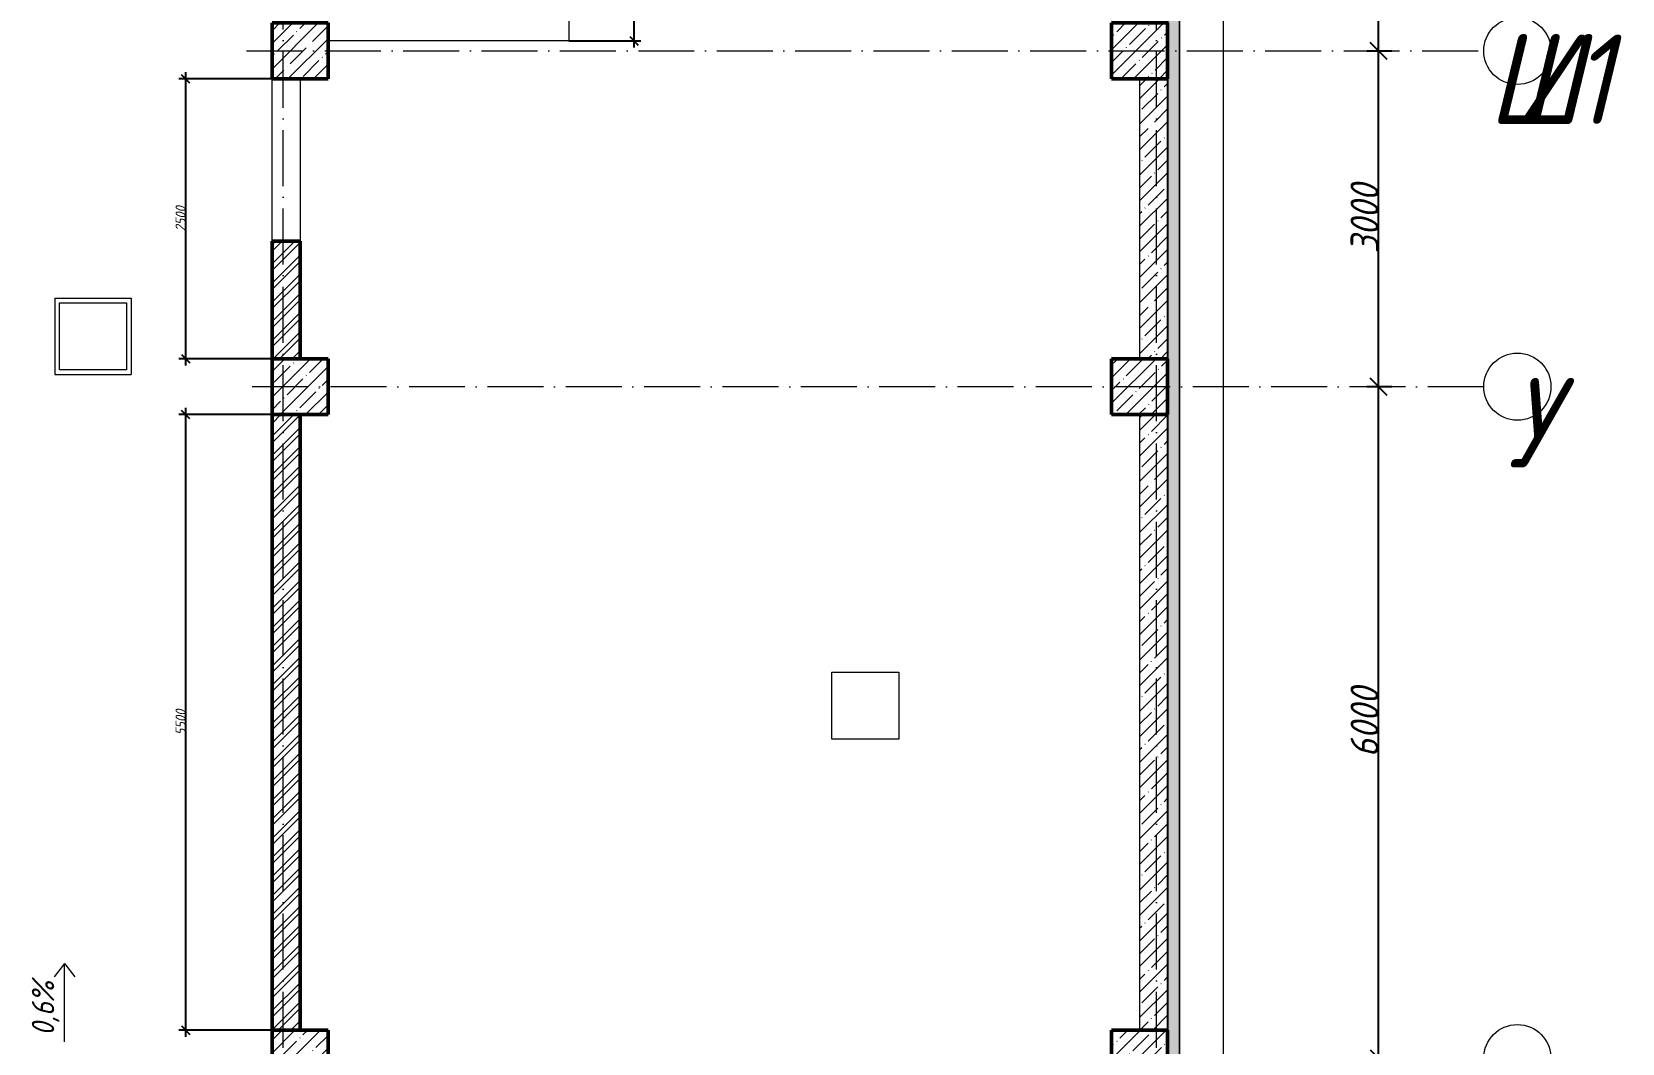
# Model space of a CAD drawing. Header units: millimetres. Extents: x -12989 to 629078, y -109036 to 555275.
# Drawn here: x 604742 to 618949, y 456593 to 465630 of the extents above; entities that cross this region are included whole.
import ezdxf

# ---------------------------------------------------------------- set-up
doc = ezdxf.new("R2010")
doc.units = ezdxf.units.MM
doc.linetypes.add('50_200_ШТРИХ_1Т_ш5_п1_п1_', pattern=[700, 500, -100, 0, -100])
for name, color, linetype, lineweight in [('A-____-____-DIMS', 7, 'Continuous', 9), ('A-FLOR-____-OTLN', 7, 'Continuous', 9), ('A-WALL-____-MCUT', 7, 'Continuous', 13), ('A-WALL-____-MCUT-1', 7, 'Continuous', 9), ('A-WALL-____-MCUT-2', 7, 'Continuous', 50), ('A-WALL-____-MCUT-3', 7, 'Continuous', 9), ('A-WALL-____-PATT-1', 7, 'Continuous', 9), ('A-WALL-FNSH-MCUT-1', 7, 'Continuous', 9), ('G-____-____-DIMS', 7, 'Continuous', 9), ('S-COLS-____-MCUT', 7, 'Continuous', 50), ('S-COLS-____-OTLN', 7, 'Continuous', 9), ('S-GRID-____-IDEN', 7, 'Continuous', 9), ('S-GRID-____-OTLN-1', 7, '50_200_ШТРИХ_1Т_ш5_п1_п1_', 9)]:
    doc.layers.add(name, color=color, linetype=linetype, lineweight=lineweight)
doc.layers.add('A-WALL-____-OTLN-1', color=7, linetype='Continuous', lineweight=9, true_color=0x800000)
doc.layers.add('A-WALL-____-PATT-2', color=7, linetype='Continuous', lineweight=9, true_color=0x787878)
doc.styles.add('ISOCPEUR_I', font='isocpeui.ttf', dxfattribs={"width": 0.9, "height": 2.5})
doc.styles.add('ISOCPEUR_I_5', font='isocpeui.ttf', dxfattribs={"width": 0.85, "height": 2.1})
doc.styles.add('ISOCPEUR_I_7', font='isocpeui.ttf', dxfattribs={"width": 0.9, "height": 90})
doc.styles.add('ISOCPEUR_I_9', font='isocpeui.ttf', dxfattribs={"width": 0.9, "height": 250})
doc.dimstyles.new('ISO-1_8_0_9К_СРЕДНИЙ_Кладочные', dxfattribs={"dimscale": 304.8, "dimtxt": 89.638306, "dimasz": 0.246063, "dimexe": 0.19685, "dimexo": 0, "dimgap": 0, "dimtad": 1, "dimdec": 3, "dimrnd": 0.001, "dimdsep": 46, "dimtxsty": 'ISOCPEUR_I_7', "dimblk1": 'OBLIQUE', "dimblk2": 'OBLIQUE', "dimsah": 1, "dimcen": 0.09, "dimdle": 0.19685, "dimazin": 0, "dimtfac": 1, "dimtdec": 4, "dimtix": 1, "dimtmove": 2, "dimatfit": 3, "dimfxl": 1, "dimtvp": 1, "dimtolj": 1, "dimtzin": 0, "dimarcsym": 2})
doc.dimstyles.new('ISO-2_5_0_9К_БОЛЬШОЙ_ОСИ', dxfattribs={"dimscale": 304.8, "dimtxt": 248.995294, "dimasz": 0.492126, "dimexe": 0.393701, "dimexo": 0, "dimgap": 0, "dimtad": 1, "dimdec": 0, "dimzin": 0, "dimdsep": 46, "dimtxsty": 'ISOCPEUR_I_9', "dimblk1": 'OBLIQUE', "dimblk2": 'OBLIQUE', "dimsah": 1, "dimcen": 0.09, "dimdle": 0.393701, "dimazin": 0, "dimtfac": 1, "dimtdec": 4, "dimtix": 1, "dimtmove": 0, "dimatfit": 3, "dimfxl": 1, "dimtvp": 1, "dimtolj": 1, "dimtzin": 0, "dimarcsym": 2})
pattern_1 = [(45, (513638.8, 428127.92), (-114.04925, 114.04925), []), (45, (513752.85, 428127.92), (-114.04925, 114.04925), [201.612, -40.322, 3.353, -36.97])]
pattern_2 = [(45, (513638.8, 428127.92), (-85.53659, 85.53659), []), (45, (513695.83, 428127.92), (-85.53659, 85.53659), [])]

# ---------------------------------------------------------------- blocks, each defined once
blk = doc.blocks.new('BSC_Колонна _Прямоугольная - 500х500-V34-АР1_Кладочный план подвала в осях 1-64_А-ГГ')
at = {"layer": 'S-COLS-____-OTLN'}
h = blk.add_hatch(dxfattribs=at)
h.set_pattern_fill('FP_45', color=256, style=0, pattern_type=2)
h.set_pattern_definition([(45, (-101000, -34331.04), (-114.04925, 114.04925), []), (45, (-100885.95, -34331.04), (-114.04925, 114.04925), [201.613, -40.323, 3.353, -36.97])])
h.paths.add_polyline_path([(-250, -250), (250, -250), (250, 250), (-250, 250)], flags=0)
at = {"layer": 'S-COLS-____-MCUT'}
for p, q in [((250, 250), (-250, 250)), ((-250, 250), (-250, -250)), ((250, -250), (250, 250)), ((-250, -250), (250, -250))]:
    blk.add_line(p, q, dxfattribs=at)
blk = doc.blocks.new('BSC_Колонна _Прямоугольная - 500х500-V35-АР1_Кладочный план подвала в осях 1-64_А-ГГ')
at = {"layer": 'S-COLS-____-OTLN'}
h = blk.add_hatch(dxfattribs=at)
h.set_pattern_fill('FP_46', color=256, style=0, pattern_type=2)
h.set_pattern_definition([(45, (-93500, -34331.04), (-114.04925, 114.04925), []), (45, (-93385.95, -34331.04), (-114.04925, 114.04925), [201.613, -40.323, 3.353, -36.97])])
h.paths.add_polyline_path([(-250, -250), (250, -250), (250, 250), (-250, 250)], flags=0)
at = {"layer": 'S-COLS-____-MCUT'}
for p, q in [((250, 250), (-250, 250)), ((-250, 250), (-250, -250)), ((250, -250), (250, 250)), ((-250, -250), (250, -250))]:
    blk.add_line(p, q, dxfattribs=at)
blk = doc.blocks.new('BSC_Колонна _Прямоугольная - 500х500-V36-АР1_Кладочный план подвала в осях 1-64_А-ГГ')
at = {"layer": 'S-COLS-____-OTLN'}
h = blk.add_hatch(dxfattribs=at)
h.set_pattern_fill('FP_47', color=256, style=0, pattern_type=2)
h.set_pattern_definition([(45, (-101000, -37331.04), (-114.04925, 114.04925), []), (45, (-100885.95, -37331.04), (-114.04925, 114.04925), [201.613, -40.323, 3.353, -36.97])])
h.paths.add_polyline_path([(-250, -250), (250, -250), (250, 250), (-250, 250)], flags=0)
at = {"layer": 'S-COLS-____-MCUT'}
for p, q in [((250, 250), (-250, 250)), ((-250, 250), (-250, -250)), ((250, -250), (250, 250)), ((-250, -250), (250, -250))]:
    blk.add_line(p, q, dxfattribs=at)
blk = doc.blocks.new('BSC_Колонна _Прямоугольная - 500х500-V37-АР1_Кладочный план подвала в осях 1-64_А-ГГ')
at = {"layer": 'S-COLS-____-OTLN'}
h = blk.add_hatch(dxfattribs=at)
h.set_pattern_fill('FP_48', color=256, style=0, pattern_type=2)
h.set_pattern_definition([(45, (-93500, -37331.04), (-114.04925, 114.04925), []), (45, (-93385.95, -37331.04), (-114.04925, 114.04925), [201.613, -40.323, 3.353, -36.97])])
h.paths.add_polyline_path([(-250, -250), (250, -250), (250, 250), (-250, 250)], flags=0)
at = {"layer": 'S-COLS-____-MCUT'}
for p, q in [((250, 250), (-250, 250)), ((-250, 250), (-250, -250)), ((250, -250), (250, 250)), ((-250, -250), (250, -250))]:
    blk.add_line(p, q, dxfattribs=at)
blk = doc.blocks.new('BSC_Колонна _Прямоугольная - 500х500-V40-АР1_Кладочный план подвала в осях 1-64_А-ГГ')
at = {"layer": 'S-COLS-____-OTLN'}
h = blk.add_hatch(dxfattribs=at)
h.set_pattern_fill('FP_51', color=256, style=0, pattern_type=2)
h.set_pattern_definition([(45, (-101000, -28331.04), (-114.04925, 114.04925), []), (45, (-100885.95, -28331.04), (-114.04925, 114.04925), [201.613, -40.323, 3.353, -36.97])])
h.paths.add_polyline_path([(-250, -250), (250, -250), (250, 250), (-250, 250)], flags=0)
at = {"layer": 'S-COLS-____-MCUT'}
for p, q in [((250, 250), (-250, 250)), ((-250, 250), (-250, -250)), ((250, -250), (250, 250)), ((-250, -250), (250, -250))]:
    blk.add_line(p, q, dxfattribs=at)
blk = doc.blocks.new('BSC_Колонна _Прямоугольная - 500х500-V41-АР1_Кладочный план подвала в осях 1-64_А-ГГ')
at = {"layer": 'S-COLS-____-OTLN'}
h = blk.add_hatch(dxfattribs=at)
h.set_pattern_fill('FP_52', color=256, style=0, pattern_type=2)
h.set_pattern_definition([(45, (-93500, -28331.04), (-114.04925, 114.04925), []), (45, (-93385.95, -28331.04), (-114.04925, 114.04925), [201.613, -40.323, 3.353, -36.97])])
h.paths.add_polyline_path([(-250, -250), (250, -250), (250, 250), (-250, 250)], flags=0)
at = {"layer": 'S-COLS-____-MCUT'}
for p, q in [((250, 250), (-250, 250)), ((-250, 250), (-250, -250)), ((250, -250), (250, 250)), ((-250, -250), (250, -250))]:
    blk.add_line(p, q, dxfattribs=at)
blk = doc.blocks.new('Ось сетки - Круг_Ø6_00__ISO-2_5_0_9K_-25732049-АР1_Кладочный план подвала в осях 1-64_А-ГГ')
at = {"layer": 'S-GRID-____-IDEN'}
blk.add_circle((0, 0), 3, dxfattribs=at)
blk = doc.blocks.new('_Oblique')
at = {"color": 0, "linetype": 'ByBlock', "lineweight": -2}
blk.add_line((-0.5, -0.5), (0.5, 0.5), dxfattribs=at)
blk = doc.blocks.new('*D6501')
at = {"layer": 'A-____-____-DIMS', "color": 0, "lineweight": -2, "transparency": 16777216}
for p, q in [((616667, 462459), (616893, 462459)), ((616773, 456339), (616773, 462579)), ((616667, 456459), (616893, 456459))]:
    blk.add_line(p, q, dxfattribs=at)
at = {"layer": 'Defpoints', "color": 0, "transparency": 16777216}
for p in [(616667, 462459), (616773, 462459), (616667, 456459)]:
    blk.add_point(p, dxfattribs=at)
at = {"layer": 'A-____-____-DIMS', "color": 0, "lineweight": -2, "transparency": 16777216, "xscale": 150, "yscale": 150, "zscale": 150}
for p, rotation in [((616773, 462459), 90), ((616773, 456459), 270)]:
    blk.add_blockref('_Oblique', p, dxfattribs=dict(at, rotation=rotation))
at = {"layer": 'A-____-____-DIMS', "color": 0, "transparency": 16777216, "insert": (616648, 459459), "char_height": 250, "width": 758.48, "attachment_point": 5, "rotation": 90, "style": 'ISOCPEUR_I_9'}
blk.add_mtext('\\A1;6000', dxfattribs=at)
blk = doc.blocks.new('*D6502')
at = {"layer": 'A-____-____-DIMS', "color": 0, "lineweight": -2, "transparency": 16777216}
for p, q in [((616773, 462339), (616773, 465579)), ((616667, 465459), (616893, 465459)), ((616667, 462459), (616893, 462459))]:
    blk.add_line(p, q, dxfattribs=at)
at = {"layer": 'Defpoints', "color": 0, "transparency": 16777216}
for p in [(616667, 465459), (616773, 465459), (616667, 462459)]:
    blk.add_point(p, dxfattribs=at)
at = {"layer": 'A-____-____-DIMS', "color": 0, "lineweight": -2, "transparency": 16777216, "xscale": 150, "yscale": 150, "zscale": 150}
for p, rotation in [((616773, 465459), 90), ((616773, 462459), 270)]:
    blk.add_blockref('_Oblique', p, dxfattribs=dict(at, rotation=rotation))
at = {"layer": 'A-____-____-DIMS', "color": 0, "transparency": 16777216, "insert": (616648, 463959), "char_height": 250, "width": 758.48, "attachment_point": 5, "rotation": 90, "style": 'ISOCPEUR_I_9'}
blk.add_mtext('\\A1;3000', dxfattribs=at)
blk = doc.blocks.new('*D6503')
at = {"layer": 'A-____-____-DIMS', "color": 0, "lineweight": -2, "transparency": 16777216}
for p, q in [((616773, 465339), (616773, 471079)), ((616667, 470959), (616893, 470959)), ((616667, 465459), (616893, 465459))]:
    blk.add_line(p, q, dxfattribs=at)
at = {"layer": 'Defpoints', "color": 0, "transparency": 16777216}
for p in [(616667, 470959), (616773, 470959), (616667, 465459)]:
    blk.add_point(p, dxfattribs=at)
at = {"layer": 'A-____-____-DIMS', "color": 0, "lineweight": -2, "transparency": 16777216, "xscale": 150, "yscale": 150, "zscale": 150}
for p, rotation in [((616773, 470959), 90), ((616773, 465459), 270)]:
    blk.add_blockref('_Oblique', p, dxfattribs=dict(at, rotation=rotation))
at = {"layer": 'A-____-____-DIMS', "color": 0, "transparency": 16777216, "insert": (616648, 468209), "char_height": 250, "width": 758.48, "attachment_point": 5, "rotation": 90, "style": 'ISOCPEUR_I_9'}
blk.add_mtext('\\A1;5500', dxfattribs=at)
blk = doc.blocks.new('*D6368')
at = {"layer": 'A-____-____-DIMS', "color": 0, "lineweight": -2, "transparency": 16777216}
for p, q in [((610122, 465489), (610122, 466609)), ((608539, 466549), (610182, 466549)), ((609539, 465549), (610182, 465549))]:
    blk.add_line(p, q, dxfattribs=at)
at = {"layer": 'Defpoints', "color": 0, "transparency": 16777216}
for p in [(608539, 466549), (610122, 466549), (609539, 465549)]:
    blk.add_point(p, dxfattribs=at)
at = {"layer": 'A-____-____-DIMS', "color": 0, "lineweight": -2, "transparency": 16777216, "xscale": 75, "yscale": 75, "zscale": 75}
for p, rotation in [((610122, 466549), 90), ((610122, 465549), 270)]:
    blk.add_blockref('_Oblique', p, dxfattribs=dict(at, rotation=rotation))
at = {"layer": 'A-____-____-DIMS', "color": 0, "transparency": 16777216, "insert": (610077, 466049), "char_height": 90, "width": 504.73, "attachment_point": 5, "rotation": 90, "style": 'ISOCPEUR_I_7'}
blk.add_mtext('\\A1;1000', dxfattribs=at)
blk = doc.blocks.new('*D6403')
at = {"layer": 'A-____-____-DIMS', "color": 0, "lineweight": -2, "transparency": 16777216}
for p, q in [((606889, 465209), (606056, 465209)), ((606116, 465269), (606116, 462649)), ((606889, 462709), (606056, 462709))]:
    blk.add_line(p, q, dxfattribs=at)
at = {"layer": 'Defpoints', "color": 0, "transparency": 16777216}
for p in [(606889, 465209), (606116, 462709), (606889, 462709)]:
    blk.add_point(p, dxfattribs=at)
at = {"layer": 'A-____-____-DIMS', "color": 0, "lineweight": -2, "transparency": 16777216, "xscale": 75, "yscale": 75, "zscale": 75}
for p, rotation in [((606116, 465209), 90), ((606116, 462709), 270)]:
    blk.add_blockref('_Oblique', p, dxfattribs=dict(at, rotation=rotation))
at = {"layer": 'A-____-____-DIMS', "color": 0, "transparency": 16777216, "insert": (606071, 463959), "char_height": 90, "width": 546.1, "attachment_point": 5, "rotation": 90, "style": 'ISOCPEUR_I_7'}
blk.add_mtext('\\A1;2500', dxfattribs=at)
blk = doc.blocks.new('*D6404')
at = {"layer": 'A-____-____-DIMS', "color": 0, "lineweight": -2, "transparency": 16777216}
for p, q in [((606889, 462209), (606056, 462209)), ((606116, 462269), (606116, 456649)), ((606889, 456709), (606056, 456709))]:
    blk.add_line(p, q, dxfattribs=at)
at = {"layer": 'Defpoints', "color": 0, "transparency": 16777216}
for p in [(606889, 462209), (606116, 456709), (606889, 456709)]:
    blk.add_point(p, dxfattribs=at)
at = {"layer": 'A-____-____-DIMS', "color": 0, "lineweight": -2, "transparency": 16777216, "xscale": 75, "yscale": 75, "zscale": 75}
for p, rotation in [((606116, 462209), 90), ((606116, 456709), 270)]:
    blk.add_blockref('_Oblique', p, dxfattribs=dict(at, rotation=rotation))
at = {"layer": 'A-____-____-DIMS', "color": 0, "transparency": 16777216, "insert": (606071, 459459), "char_height": 90, "width": 546.1, "attachment_point": 5, "rotation": 90, "style": 'ISOCPEUR_I_7'}
blk.add_mtext('\\A1;5500', dxfattribs=at)

msp = doc.modelspace()

# ---------------------------------------------------------------- hatches: boundary and pattern name
at = {"layer": 'A-WALL-____-PATT-1'}
h = msp.add_hatch(dxfattribs=at)
h.set_pattern_fill('FP_91', color=256, style=0, pattern_type=2)
h.set_pattern_definition([(0, (513638.804, 428127.92), (120.968, 69.841), [80.645, -161.29]), (120, (513638.804, 428127.92), (-120.96808, 69.84086), [80.645, -161.29]), (60, (513638.804, 428127.92), (-8e-05, 139.68186), [0, -161.29, 80.645, 0])])
h.paths.add_polyline_path([(614990.8036, 426206.9591), (614990.8036, 475629.0977), (614890.8036, 475629.0977), (614890.8036, 426206.9591)], flags=0)
h = msp.add_hatch(dxfattribs=at)
h.set_pattern_fill('FP_1', color=256, style=0, pattern_type=2)
h.set_pattern_definition(pattern_1)
h.paths.add_polyline_path([(614888.8036, 462708.9591), (614888.8036, 465208.9591), (614638.8036, 465208.9591), (614638.8036, 462708.9591)], flags=0)
h = msp.add_hatch(dxfattribs=at)
h.set_pattern_fill('FP_1', color=256, style=0, pattern_type=2)
h.set_pattern_definition(pattern_1)
h.paths.add_polyline_path([(614888.8036, 456708.9591), (614888.8036, 462208.9591), (614638.8036, 462208.9591), (614638.8036, 456708.9591)], flags=0)
at = {"layer": 'A-WALL-____-PATT-2'}
h = msp.add_hatch(dxfattribs=at)
h.set_pattern_fill('FP_5', color=256, style=0, pattern_type=2)
h.set_pattern_definition(pattern_2)
h.paths.add_polyline_path([(607138.8036, 462708.9591), (607138.8036, 463758.9591), (606888.8036, 463758.9591), (606888.8036, 462708.9591)], flags=0)
h = msp.add_hatch(dxfattribs=at)
h.set_pattern_fill('FP_5', color=256, style=0, pattern_type=2)
h.set_pattern_definition(pattern_2)
h.paths.add_polyline_path([(607138.8036, 456708.9591), (607138.8036, 462208.9591), (606888.8036, 462208.9591), (606888.8036, 456708.9591)], flags=0)

# ---------------------------------------------------------------- linework, layer by layer
at = {"layer": 'A-FLOR-____-OTLN'}
for p, q in [((615388.8036, 425708.9591), (615388.8036, 474908.9591)), ((609538.8036, 469398.9591), (609538.8036, 465548.9591)), ((609538.8036, 465548.9591), (607388.8036, 465548.9591)), ((604948.8036, 463248.9591), (605628.8036, 463248.9591)), ((604948.8036, 463248.9591), (604948.8036, 462568.9591)), ((604988.8036, 462608.9591), (604988.8036, 463208.9591)), ((604988.8036, 463208.9591), (605588.8036, 463208.9591)), ((605588.8036, 463208.9591), (605588.8036, 462608.9591)), ((605628.8036, 463248.9591), (605628.8036, 462568.9591)), ((605588.8036, 462608.9591), (604988.8036, 462608.9591)), ((604948.8036, 462568.9591), (605628.8036, 462568.9591)), ((611888.2268, 459308.4466), (611888.2268, 459908.4466)), ((611888.2268, 459908.4466), (612488.2268, 459908.4466)), ((612488.2268, 459908.4466), (612488.2268, 459308.4466)), ((612488.2268, 459308.4466), (611888.2268, 459308.4466))]:
    msp.add_line(p, q, dxfattribs=at)
at = {"layer": 'A-WALL-____-MCUT'}
for p, q in [((614990.8036, 475629.0977), (614990.8036, 426106.9591)), ((614998.8036, 426098.9591), (614998.8036, 475629.0977))]:
    msp.add_line(p, q, dxfattribs=at)
at = {"layer": 'A-WALL-____-MCUT-1'}
for p, q in [((614638.8036, 465208.9591), (614638.8036, 462708.9591)), ((614888.8036, 462708.9591), (614888.8036, 465208.9591)), ((614638.8036, 462208.9591), (614638.8036, 456708.9591)), ((614888.8036, 456708.9591), (614888.8036, 462208.9591))]:
    msp.add_line(p, q, dxfattribs=at)
at = {"layer": 'A-WALL-____-MCUT-2'}
for p, q in [((606888.8036, 463758.9591), (606888.8036, 462708.9591)), ((607138.8036, 463758.9591), (606888.8036, 463758.9591)), ((607138.8036, 462708.9591), (607138.8036, 463758.9591)), ((606888.8036, 462208.9591), (606888.8036, 456708.9591)), ((607138.8036, 456708.9591), (607138.8036, 462208.9591))]:
    msp.add_line(p, q, dxfattribs=at)
at = {"layer": 'A-WALL-____-MCUT-3'}
msp.add_line((614890.8036, 475629.0977), (614890.8036, 426206.9591), dxfattribs=at)
at = {"layer": 'A-WALL-____-OTLN-1'}
for p, q in [((606888.8036, 463758.9591), (606888.8036, 465208.9591)), ((607138.8036, 465208.9591), (607138.8036, 463758.9591))]:
    msp.add_line(p, q, dxfattribs=at)
at = {"layer": 'A-WALL-FNSH-MCUT-1'}
for p, q in [((614888.8036, 465208.9591), (614888.8036, 462708.9591)), ((614888.8036, 462208.9591), (614888.8036, 456708.9591))]:
    msp.add_line(p, q, dxfattribs=at)
at = {"layer": 'G-____-____-DIMS'}
for p, q in [((605033.5616, 457306.0428), (604941.4823, 457186.0428)), ((605033.5616, 457306.0428), (605125.6408, 457186.0428)), ((605033.5616, 456606.0428), (605033.5616, 457306.0428))]:
    msp.add_line(p, q, dxfattribs=at)
at = {"layer": 'S-GRID-____-OTLN-1'}
for p, q in [((606988.8036, 423645.3108), (606988.8036, 478008.8768)), ((614788.8036, 423645.3108), (614788.8036, 478008.8768)), ((606660.0679, 465458.9591), (617713.2102, 465458.9591)), ((617713.2102, 462458.9591), (606660.0679, 462458.9591))]:
    msp.add_line(p, q, dxfattribs=at)

# ---------------------------------------------------------------- block references
at = {"layer": 'S-COLS-____-OTLN'}
for name, p in [('BSC_Колонна _Прямоугольная - 500х500-V37-АР1_Кладочный план подвала в осях 1-64_А-ГГ', (607138.8036, 465458.9591)), ('BSC_Колонна _Прямоугольная - 500х500-V36-АР1_Кладочный план подвала в осях 1-64_А-ГГ', (614638.8036, 465458.9591)), ('BSC_Колонна _Прямоугольная - 500х500-V35-АР1_Кладочный план подвала в осях 1-64_А-ГГ', (607138.8036, 462458.9591)), ('BSC_Колонна _Прямоугольная - 500х500-V34-АР1_Кладочный план подвала в осях 1-64_А-ГГ', (614638.8036, 462458.9591)), ('BSC_Колонна _Прямоугольная - 500х500-V41-АР1_Кладочный план подвала в осях 1-64_А-ГГ', (607138.8036, 456458.9591)), ('BSC_Колонна _Прямоугольная - 500х500-V40-АР1_Кладочный план подвала в осях 1-64_А-ГГ', (614638.8036, 456458.9591))]:
    msp.add_blockref(name, p, dxfattribs=at)
at = {"layer": 'S-GRID-____-IDEN', "xscale": 99.99999999999993, "yscale": 99.99999999999993, "zscale": 99.99999999999993}
for p, rotation in [((618013.2102, 465458.9591), 269.9999999999995), ((618013.2102, 462458.9591), 89.9999999999998), ((618013.2102, 456458.9591), 89.9999999999998)]:
    msp.add_blockref('Ось сетки - Круг_Ø6_00__ISO-2_5_0_9K_-25732049-АР1_Кладочный план подвала в осях 1-64_А-ГГ', p, dxfattribs=dict(at, rotation=rotation))

# ---------------------------------------------------------------- texts
at = {"layer": 'G-____-____-DIMS', "insert": (604742.2704, 456661.2421), "char_height": 200, "width": 707.521631, "attachment_point": 1, "rotation": 90, "line_spacing_factor": 1.149209, "style": 'ISOCPEUR_I_5'}
msp.add_mtext('0,6%', dxfattribs=at)
at = {"layer": 'S-GRID-____-IDEN', "char_height": 800, "attachment_point": 1, "style": 'ISOCPEUR_I'}
for s, insert, width in [('\\fISOCPEUR|b0|i1|c204|p34|;\\W.9;Ш', (617748.7307, 465605.5916), 281.392312), ('/1', (617980.9025, 465605.5916), 346.329), ('\\fISOCPEUR|b0|i1|c204|p34|;\\W.9;У', (617920.3897, 462535.035), 223.670812)]:
    msp.add_mtext(s, dxfattribs=dict(at, insert=insert, width=width))

# ---------------------------------------------------------------- dimensions: what is measured, and where the dimension line sits
at = {"layer": 'A-____-____-DIMS'}
for base, p1, p2, dimstyle, override, picture, middle in [((616773.045, 470958.9591), (616666.979, 465458.9591), (616666.979, 470958.9591), 'ISO-2_5_0_9К_БОЛЬШОЙ_ОСИ', {"dimtxt": 400, "dimpost": '<>', "dimfxl": 5500}, '*D6503', (616648.045, 468208.9591)), ((610122.209, 466548.9591), (609538.8036, 465548.9591), (608538.8036, 466548.9591), 'ISO-1_8_0_9К_СРЕДНИЙ_Кладочные', {"dimtxt": 400, "dimpost": '<>', "dimfxl": 1414.213562}, '*D6368', (610077.209, 466048.9591)), ((616773.045, 465458.9591), (616666.979, 462458.9591), (616666.979, 465458.9591), 'ISO-2_5_0_9К_БОЛЬШОЙ_ОСИ', {"dimtxt": 400, "dimpost": '<>', "dimfxl": 3000}, '*D6502', (616648.045, 463958.9591)), ((606115.8047, 462708.9591), (606888.8036, 465208.9591), (606888.8036, 462708.9591), 'ISO-1_8_0_9К_СРЕДНИЙ_Кладочные', {"dimtxt": 400, "dimpost": '<>', "dimfxl": 2500}, '*D6403', (606070.8047, 463958.9591)), ((616773.045, 462458.9591), (616666.979, 456458.9591), (616666.979, 462458.9591), 'ISO-2_5_0_9К_БОЛЬШОЙ_ОСИ', {"dimtxt": 400, "dimpost": '<>', "dimfxl": 6000}, '*D6501', (616648.045, 459458.9591)), ((606115.8047, 456708.9591), (606888.8036, 462208.9591), (606888.8036, 456708.9591), 'ISO-1_8_0_9К_СРЕДНИЙ_Кладочные', {"dimtxt": 400, "dimpost": '<>', "dimfxl": 5500}, '*D6404', (606070.8047, 459458.9591))]:
    dim = msp.add_linear_dim(base=base, p1=p1, p2=p2, angle=90, dimstyle=dimstyle, override=override, dxfattribs=at)
    dim.commit()
    dim.dimension.update_dxf_attribs({"geometry": picture, "text_midpoint": middle})

doc.saveas('drawing.dxf')
